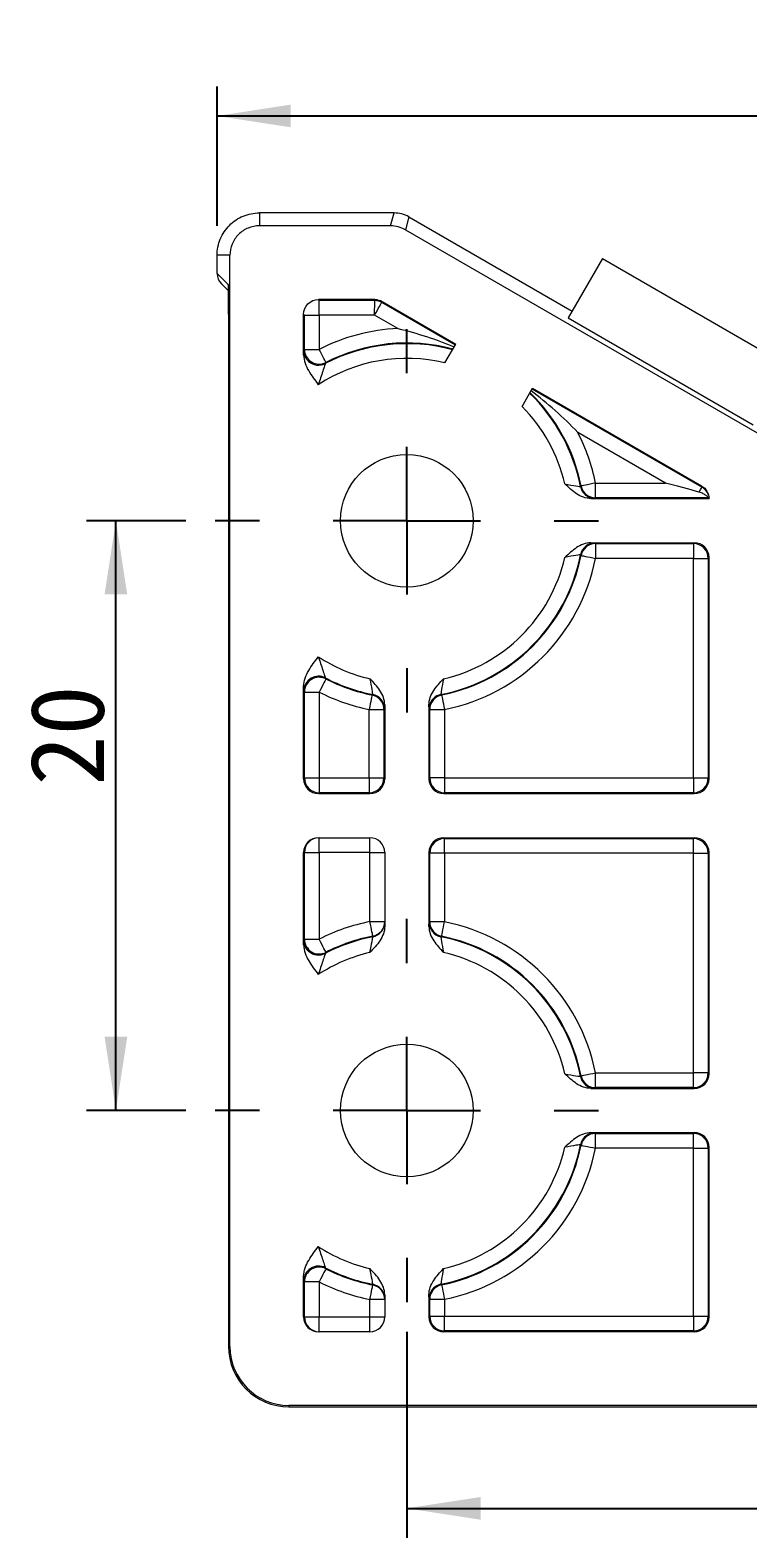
# Model space of a CAD drawing. Header units: millimetres. Extents: x 2 to 295, y 1 to 209.
# Drawn here: x 108.8 to 133.2, y 120.6 to 171.7 of the extents above; entities that cross this region are included whole.
import ezdxf

# ---------------------------------------------------------------- set-up
doc = ezdxf.new("R2010")
doc.units = ezdxf.units.MM
doc.layers.add('SLD-0', color=179, linetype='Continuous')
doc.styles.add('SLDTEXTSTYLE0', font='SIMSUN.TTC', dxfattribs={"width": 0.67})
doc.styles.add('SLDTEXTSTYLE15', font='SIMSUN.TTC')
doc.dimstyles.new('SLDDIMSTYLE0', dxfattribs={"dimtxt": 2.5, "dimasz": 3.5, "dimexe": 0, "dimexo": 0.0625, "dimtad": 2, "dimrnd": 1e-09, "dimzin": 12, "dimdsep": 46, "dimtxsty": 'SLDTEXTSTYLE0', "dimsah": 1, "dimcen": 0.09, "dimadec": 0, "dimazin": 3, "dimtfac": 1, "dimtofl": 0, "dimtmove": 0, "dimatfit": 3, "dimfxl": 0, "dimfrac": 2, "dimtolj": 1, "dimtzin": 12, "dimarcsym": 0})

# ---------------------------------------------------------------- blocks, each defined once
blk = doc.blocks.new('_D_2')
at = {"layer": 'SLD-0', "color": 5}
for p, q in [((115.176, 165.107), (115.176, 169.832)), ((180.612, 131.807), (180.612, 169.832)), ((115.176, 168.832), (180.612, 168.832))]:
    blk.add_line(p, q, dxfattribs=at)
for points in [[(115.176, 168.832), (117.676, 168.447), (117.676, 169.217)], [(180.612, 168.832), (178.112, 169.217), (178.112, 168.447)]]:
    blk.add_solid(points, dxfattribs=at)
at = {"layer": 'SLD-0', "color": 5, "insert": (139.125, 171.741), "char_height": 2.5, "attachment_point": 1, "style": 'SLDTEXTSTYLE15'}
blk.add_mtext('65.44', dxfattribs=at)
blk = doc.blocks.new('_D_3')
at = {"layer": 'SLD-0', "color": 5}
for p, q in [((121.612, 127.607), (121.612, 120.618)), ((154.612, 127.607), (154.612, 120.618)), ((121.612, 121.618), (154.612, 121.618))]:
    blk.add_line(p, q, dxfattribs=at)
for points in [[(121.612, 121.618), (124.112, 121.233), (124.112, 122.002)], [(154.612, 121.618), (152.112, 122.002), (152.112, 121.233)]]:
    blk.add_solid(points, dxfattribs=at)
at = {"layer": 'SLD-0', "color": 5, "insert": (136.151, 124.527), "char_height": 2.5, "attachment_point": 1, "style": 'SLDTEXTSTYLE15'}
blk.add_mtext('33', dxfattribs=at)
blk = doc.blocks.new('_D_4')
at = {"layer": 'SLD-0', "color": 5}
for p, q in [((114.112, 155.107), (110.745, 155.107)), ((111.745, 135.107), (111.745, 155.107)), ((114.112, 135.107), (110.745, 135.107))]:
    blk.add_line(p, q, dxfattribs=at)
for points in [[(111.745, 155.107), (111.36, 152.607), (112.129, 152.607)], [(111.745, 135.107), (112.129, 137.607), (111.36, 137.607)]]:
    blk.add_solid(points, dxfattribs=at)
at = {"layer": 'SLD-0', "color": 5, "insert": (108.835, 146.123), "char_height": 2.5, "attachment_point": 1, "rotation": 90, "style": 'SLDTEXTSTYLE15'}
blk.add_mtext('20', dxfattribs=at)
blk = doc.blocks.new('SW_CENTERMARKSYMBOL_0')
at = {"layer": 'SLD-0', "color": 0}
for p, q in [((0, 5), (0, 6.5)), ((0, 0), (0, 2.5)), ((-5, 0), (-6.5, 0)), ((0, 0), (-2.5, 0)), ((0, 0), (0, -2.5)), ((0, 0), (2.5, 0)), ((5, 0), (6.5, 0)), ((0, -5), (0, -6.5))]:
    blk.add_line(p, q, dxfattribs=at)
blk = doc.blocks.new('SW_CENTERMARKSYMBOL_2')
at = {"layer": 'SLD-0', "color": 0}
for p, q in [((0, 5), (0, 6.5)), ((0, 0), (0, 2.5)), ((-5, 0), (-6.5, 0)), ((0, 0), (-2.5, 0)), ((0, 0), (0, -2.5)), ((0, 0), (2.5, 0)), ((5, 0), (6.5, 0)), ((0, -5), (0, -6.5))]:
    blk.add_line(p, q, dxfattribs=at)

msp = doc.modelspace()

# ---------------------------------------------------------------- linework, layer by layer
at = {"color": 7, "linetype": 'Continuous', "lineweight": 15}
for p, q in [((116.612, 165.543), (116.612, 165.107)), ((121.179, 165.543), (116.612, 165.543)), ((121.062, 165.107), (121.179, 165.543)), ((121.679, 165.409), (121.562, 164.973)), ((121.679, 165.409), (127.216, 162.212)), ((121.062, 165.107), (116.612, 165.107)), ((121.562, 164.973), (180.112, 131.169)), ((115.612, 164.107), (115.176, 164.107)), ((115.176, 163.491), (115.176, 164.107)), ((115.612, 127.107), (115.612, 164.107)), ((128.248, 163.999), (127.085, 161.986)), ((128.248, 163.999), (134.527, 160.374)), ((115.176, 163.491), (115.556, 163.111)), ((115.323, 163.137), (115.561, 162.899)), ((120.527, 162.607), (118.612, 162.607)), ((118.612, 162.607), (118.639, 162.581)), ((118.639, 162.581), (120.524, 162.581)), ((118.639, 162.104), (118.639, 162.581)), ((120.527, 162.581), (120.527, 162.607)), ((115.564, 162.111), (115.564, 127.107)), ((118.112, 160.724), (118.112, 162.107)), ((118.139, 162.081), (118.112, 162.107)), ((118.139, 160.916), (118.139, 162.081)), ((118.139, 162.081), (118.639, 162.081)), ((118.639, 162.081), (118.639, 160.916)), ((120.52, 162.081), (118.639, 162.081)), ((121.307, 161.626), (120.52, 162.081)), ((120.777, 162.54), (120.763, 162.517)), ((120.766, 162.516), (123.262, 161.074)), ((120.777, 162.54), (123.275, 161.097)), ((127.085, 161.986), (133.364, 158.361)), ((122.906, 160.457), (123.275, 161.097)), ((118.117, 160.88), (118.139, 160.916)), ((118.139, 160.916), (118.639, 160.916)), ((125.519, 158.984), (125.873, 159.597)), ((125.86, 159.574), (131.617, 156.251)), ((125.873, 159.597), (131.612, 156.284)), ((130.388, 156.383), (127.411, 158.102)), ((128.013, 155.883), (128.013, 156.383)), ((128.013, 156.383), (130.388, 156.383)), ((127.856, 155.857), (131.862, 155.857)), ((128.013, 155.883), (127.995, 155.861)), ((131.862, 155.883), (128.013, 155.883)), ((127.856, 154.357), (131.362, 154.357)), ((127.995, 154.352), (128.013, 154.331)), ((128.013, 154.331), (131.336, 154.331)), ((128.013, 154.331), (128.013, 153.831)), ((131.336, 154.331), (131.362, 154.357)), ((131.336, 154.331), (131.336, 153.831)), ((131.336, 153.831), (128.013, 153.831)), ((131.336, 153.831), (131.836, 153.831)), ((131.336, 146.383), (131.336, 153.831)), ((131.862, 153.857), (131.836, 153.831)), ((131.836, 153.831), (131.836, 146.383)), ((131.862, 146.357), (131.862, 153.857)), ((118.112, 146.357), (118.112, 149.49)), ((118.139, 149.297), (118.117, 149.333)), ((118.139, 146.383), (118.139, 149.297)), ((118.139, 149.297), (118.639, 149.297)), ((118.639, 149.297), (118.639, 146.383)), ((120.862, 148.863), (120.862, 146.357)), ((122.362, 148.863), (122.362, 146.357)), ((120.336, 148.707), (120.836, 148.707)), ((120.336, 146.383), (120.336, 148.707)), ((120.858, 148.724), (120.836, 148.707)), ((120.836, 148.707), (120.836, 146.383)), ((122.389, 148.707), (122.367, 148.724)), ((122.389, 146.383), (122.389, 148.707)), ((122.389, 148.707), (122.889, 148.707)), ((122.889, 148.707), (122.889, 146.383)), ((118.112, 146.357), (118.139, 146.383)), ((118.139, 146.383), (118.639, 146.383)), ((118.639, 146.383), (118.639, 145.883)), ((118.639, 146.383), (120.336, 146.383)), ((120.336, 146.383), (120.836, 146.383)), ((120.336, 146.383), (120.336, 145.883)), ((120.836, 146.383), (120.862, 146.357)), ((122.362, 146.357), (122.389, 146.383)), ((122.889, 146.383), (122.389, 146.383)), ((122.889, 146.383), (122.889, 145.883)), ((122.889, 146.383), (131.336, 146.383)), ((131.336, 146.383), (131.336, 145.883)), ((131.336, 146.383), (131.836, 146.383)), ((131.836, 146.383), (131.862, 146.357)), ((118.639, 145.883), (118.612, 145.857)), ((118.612, 145.857), (120.362, 145.857)), ((120.336, 145.883), (118.639, 145.883)), ((120.362, 145.857), (120.336, 145.883)), ((122.889, 145.883), (122.862, 145.857)), ((122.862, 145.857), (131.362, 145.857)), ((131.336, 145.883), (122.889, 145.883)), ((131.362, 145.857), (131.336, 145.883)), ((118.612, 144.357), (120.362, 144.357)), ((118.639, 143.857), (118.639, 144.357)), ((120.362, 143.857), (120.362, 144.357)), ((122.862, 144.357), (131.362, 144.357)), ((122.862, 144.357), (122.889, 144.331)), ((122.889, 144.331), (131.336, 144.331)), ((122.889, 143.831), (122.889, 144.331)), ((131.336, 144.331), (131.362, 144.357)), ((131.336, 143.831), (131.336, 144.331)), ((118.112, 140.724), (118.112, 143.857)), ((118.139, 143.857), (118.112, 143.857)), ((118.139, 140.916), (118.139, 143.857)), ((118.139, 143.857), (118.639, 143.857)), ((120.362, 143.857), (118.639, 143.857)), ((118.639, 143.857), (118.639, 140.916)), ((120.362, 141.512), (120.362, 143.857)), ((120.362, 143.857), (120.862, 143.857)), ((120.862, 143.857), (120.862, 141.353)), ((122.362, 143.857), (122.362, 141.351)), ((122.389, 143.831), (122.362, 143.857)), ((122.389, 141.507), (122.389, 143.831)), ((122.889, 143.831), (122.389, 143.831)), ((122.889, 143.831), (122.889, 141.507)), ((131.336, 143.831), (122.889, 143.831)), ((131.336, 136.383), (131.336, 143.831)), ((131.336, 143.831), (131.836, 143.831)), ((131.862, 143.857), (131.836, 143.831)), ((131.836, 143.831), (131.836, 136.383)), ((131.862, 136.357), (131.862, 143.857)), ((120.362, 141.512), (120.862, 141.512)), ((122.367, 141.489), (122.389, 141.507)), ((122.889, 141.507), (122.389, 141.507)), ((118.117, 140.88), (118.139, 140.916)), ((118.139, 140.916), (118.639, 140.916)), ((128.013, 135.883), (128.013, 136.383)), ((128.013, 136.383), (131.336, 136.383)), ((131.336, 135.883), (131.336, 136.383)), ((131.836, 136.383), (131.336, 136.383)), ((131.836, 136.383), (131.862, 136.357)), ((127.856, 135.857), (131.362, 135.857)), ((128.013, 135.883), (127.995, 135.861)), ((131.336, 135.883), (128.013, 135.883)), ((131.362, 135.857), (131.336, 135.883)), ((127.856, 134.357), (131.362, 134.357)), ((127.995, 134.352), (128.013, 134.331)), ((128.013, 134.331), (131.336, 134.331)), ((128.013, 133.831), (128.013, 134.331)), ((131.336, 134.331), (131.362, 134.357)), ((131.336, 133.831), (131.336, 134.331)), ((131.336, 133.831), (128.013, 133.831)), ((131.336, 128.133), (131.336, 133.831)), ((131.336, 133.831), (131.836, 133.831)), ((131.862, 133.857), (131.836, 133.831)), ((131.836, 133.831), (131.836, 128.133)), ((131.862, 128.107), (131.862, 133.857)), ((118.112, 128.107), (118.112, 129.49)), ((118.139, 129.297), (118.117, 129.333)), ((118.139, 128.107), (118.139, 129.297)), ((118.639, 129.297), (118.139, 129.297)), ((118.639, 129.297), (118.639, 128.107)), ((120.862, 128.86), (120.862, 128.107)), ((122.362, 128.863), (122.362, 128.107)), ((120.862, 128.701), (120.362, 128.701)), ((120.362, 128.107), (120.362, 128.701)), ((122.389, 128.707), (122.367, 128.724)), ((122.389, 128.133), (122.389, 128.707)), ((122.389, 128.707), (122.889, 128.707)), ((122.889, 128.707), (122.889, 128.133)), ((118.112, 128.107), (118.139, 128.107)), ((118.139, 128.107), (118.639, 128.107)), ((118.639, 127.607), (118.639, 128.107)), ((118.639, 128.107), (120.362, 128.107)), ((120.362, 127.607), (120.362, 128.107)), ((120.362, 128.107), (120.862, 128.107)), ((122.362, 128.107), (122.389, 128.133)), ((122.389, 128.133), (122.889, 128.133)), ((122.889, 127.633), (122.889, 128.133)), ((122.889, 128.133), (131.336, 128.133)), ((131.336, 128.133), (131.336, 127.633)), ((131.336, 128.133), (131.836, 128.133)), ((131.836, 128.133), (131.862, 128.107)), ((120.362, 127.607), (118.612, 127.607)), ((122.889, 127.633), (122.862, 127.607)), ((131.362, 127.607), (122.862, 127.607)), ((131.336, 127.633), (122.889, 127.633)), ((131.362, 127.607), (131.336, 127.633)), ((115.564, 127.107), (115.612, 127.107)), ((179.612, 125.107), (117.612, 125.107)), ((117.612, 125.107), (117.612, 125.059)), ((117.612, 125.059), (177.612, 125.059))]:
    msp.add_line(p, q, dxfattribs=at)
at = {"color": 8, "linetype": 'Continuous', "lineweight": 15}
for p, q in [((115.556, 163.111), (115.557, 163.07)), ((118.639, 162.081), (118.639, 162.104))]:
    msp.add_line(p, q, dxfattribs=at)
at = {"color": 7, "linetype": 'Continuous', "lineweight": 15, "flags": 128}
for points in [[(120.52, 162.081), (120.52, 162.178), (120.521, 162.271), (120.522, 162.357), (120.522, 162.433), (120.523, 162.495), (120.523, 162.541), (120.523, 162.57), (120.524, 162.581)], [(120.52, 162.081), (120.567, 162.165), (120.613, 162.246), (120.656, 162.321), (120.693, 162.387), (120.724, 162.441), (120.747, 162.481), (120.761, 162.507), (120.766, 162.516)], [(118.866, 160.471), (118.862, 160.48), (118.849, 160.506), (118.827, 160.547), (118.799, 160.603), (118.765, 160.67), (118.725, 160.747), (118.683, 160.83), (118.639, 160.916)], [(118.866, 160.471), (118.863, 160.464), (118.847, 160.436)], [(127.504, 156.265), (127.511, 156.273), (127.522, 156.285)], [(128.013, 156.383), (127.917, 156.364), (127.826, 156.346), (127.742, 156.329), (127.667, 156.314), (127.606, 156.302), (127.561, 156.293), (127.532, 156.287), (127.522, 156.285)], [(131.518, 156.08), (131.172, 156.173), (130.789, 156.275), (130.388, 156.383)], [(131.617, 156.251), (131.615, 156.248), (131.61, 156.239), (131.601, 156.225), (131.59, 156.205), (131.576, 156.18), (131.559, 156.151), (131.54, 156.118), (131.518, 156.08)], [(127.522, 153.928), (127.519, 153.932), (127.504, 153.949)], [(127.522, 153.928), (127.532, 153.926), (127.561, 153.921), (127.606, 153.912), (127.667, 153.899), (127.742, 153.885), (127.826, 153.868), (127.917, 153.849), (128.013, 153.831)], [(118.866, 149.742), (118.862, 149.733), (118.849, 149.708), (118.827, 149.666), (118.799, 149.611), (118.765, 149.543), (118.725, 149.467), (118.683, 149.384), (118.639, 149.297)], [(118.847, 149.777), (118.855, 149.763), (118.866, 149.742)], [(120.434, 149.197), (120.432, 149.187), (120.426, 149.158), (120.417, 149.113), (120.405, 149.052), (120.39, 148.978), (120.373, 148.893), (120.355, 148.802), (120.336, 148.707)], [(120.434, 149.197), (120.438, 149.201), (120.455, 149.215)], [(122.77, 149.215), (122.778, 149.208), (122.791, 149.197)], [(122.791, 149.197), (122.793, 149.187), (122.799, 149.158), (122.808, 149.113), (122.82, 149.052), (122.835, 148.978), (122.851, 148.893), (122.87, 148.802), (122.889, 148.707)], [(120.458, 141.021), (120.456, 141.032), (120.451, 141.06), (120.442, 141.106), (120.43, 141.167), (120.415, 141.241), (120.399, 141.325), (120.381, 141.417), (120.362, 141.512)], [(122.791, 141.017), (122.793, 141.027), (122.799, 141.055), (122.808, 141.101), (122.82, 141.162), (122.835, 141.236), (122.851, 141.32), (122.87, 141.412), (122.889, 141.507)], [(118.866, 140.471), (118.862, 140.48), (118.849, 140.506), (118.827, 140.547), (118.799, 140.603), (118.765, 140.67), (118.725, 140.747), (118.683, 140.83), (118.639, 140.916)], [(120.459, 140.999), (120.458, 141.008), (120.458, 141.021)], [(122.791, 141.017), (122.787, 141.013), (122.77, 140.998)], [(118.866, 140.471), (118.863, 140.464), (118.847, 140.436)], [(127.504, 136.265), (127.511, 136.273), (127.522, 136.285)], [(127.522, 136.285), (127.532, 136.287), (127.561, 136.293), (127.606, 136.302), (127.667, 136.314), (127.742, 136.329), (127.826, 136.346), (127.917, 136.364), (128.013, 136.383)], [(127.522, 133.928), (127.519, 133.932), (127.504, 133.949)], [(127.522, 133.928), (127.532, 133.926), (127.561, 133.921), (127.606, 133.912), (127.667, 133.899), (127.742, 133.885), (127.826, 133.868), (127.917, 133.849), (128.013, 133.831)], [(118.866, 129.742), (118.862, 129.733), (118.849, 129.708), (118.827, 129.666), (118.799, 129.611), (118.765, 129.543), (118.725, 129.467), (118.683, 129.384), (118.639, 129.297)], [(118.847, 129.777), (118.855, 129.763), (118.866, 129.742)], [(120.362, 128.701), (120.381, 128.797), (120.399, 128.888), (120.415, 128.973), (120.43, 129.047), (120.442, 129.108), (120.451, 129.153), (120.456, 129.182), (120.458, 129.192)], [(120.458, 129.192), (120.458, 129.201), (120.459, 129.214)], [(122.77, 129.215), (122.778, 129.208), (122.791, 129.197)], [(122.791, 129.197), (122.793, 129.187), (122.799, 129.158), (122.808, 129.113), (122.82, 129.052), (122.835, 128.978), (122.851, 128.893), (122.87, 128.802), (122.889, 128.707)]]:
    msp.add_lwpolyline(points, dxfattribs=at)
at = {"color": 7, "linetype": 'Continuous', "lineweight": 15}
for centre in [(121.612, 155.107), (121.612, 135.107)]:
    msp.add_circle(centre, 2.25, dxfattribs=at)
for centre, radius, start, end in [((121.612, 155.107), 6.526, 92.681, 117.1081), ((121.612, 155.107), 6.004, 75.0111, 117.4239), ((121.612, 155.107), 6.026, 74.9553, 117.1081), ((118.639, 160.916), 0.5, 180.0093, 297.0985), ((121.612, 155.107), 5.504, 76.4114, 123.0803), ((118.617, 160.88), 0.5, 227.6111, 297.4149), ((121.612, 155.107), 6.004, 11.1187, 46.0761), ((121.612, 155.107), 6.026, 11.2769, 46.1277), ((121.612, 155.107), 5.504, 13.0796, 44.7821), ((121.612, 155.107), 6.526, 11.2769, 27.319), ((127.995, 156.361), 0.5, 191.1215, 224.1136), ((128.013, 156.383), 0.5, 191.2798, 269.9966), ((121.612, 155.107), 6.004, 281.1187, 348.8813), ((121.612, 155.107), 6.026, 281.2769, 348.7231), ((127.995, 153.852), 0.5, 126.7731, 168.8759), ((128.013, 153.83), 0.5, 90.0038, 168.7198), ((131.336, 153.83), 0.5, 0.005, 89.9952), ((121.612, 155.107), 5.504, 283.0796, 346.9204), ((121.612, 155.107), 6.526, 281.2769, 348.7231), ((121.612, 155.107), 5.504, 236.9197, 256.9204), ((118.639, 149.297), 0.5, 62.9018, 179.9904), ((118.617, 149.333), 0.5, 62.585, 120.2208), ((121.612, 155.107), 6.526, 242.8919, 258.7231), ((121.612, 155.107), 6.004, 242.5761, 258.8813), ((121.612, 155.107), 6.026, 242.8919, 258.7231), ((120.336, 148.706), 0.5, 0.0035, 78.7189), ((120.358, 148.724), 0.5, 36.7726, 78.8758), ((122.889, 148.706), 0.5, 101.281, 179.9955), ((122.867, 148.724), 0.5, 101.1237, 134.1104), ((118.639, 146.383), 0.5, 180.0048, 269.9948), ((120.336, 146.383), 0.5, 270.0047, 359.9957), ((122.889, 146.383), 0.5, 180.0056, 269.9939), ((131.336, 146.383), 0.5, 270.0052, 359.9948), ((118.639, 143.857), 0.5, 90.0012, 180.0011), ((120.362, 143.857), 0.5, 0, 90), ((122.889, 143.83), 0.5, 90.0059, 179.9943), ((131.336, 143.83), 0.5, 0.0052, 89.995), ((121.612, 135.107), 6.526, 101.0424, 117.1081), ((120.362, 141.512), 0.5, 281.0402, 0.0003), ((120.362, 141.49), 0.5, 281.0772, 0.0004), ((122.889, 141.507), 0.5, 180.0043, 258.7192), ((122.867, 141.489), 0.5, 216.7729, 258.8767), ((121.612, 135.107), 6.526, 11.2769, 78.7231), ((118.639, 140.916), 0.5, 180.0098, 297.098), ((121.612, 135.107), 6.004, 101.0801, 117.4239), ((121.612, 135.107), 6.026, 101.0424, 117.1081), ((121.612, 135.107), 6.004, 11.1187, 78.8813), ((121.612, 135.107), 6.026, 11.2769, 78.7231), ((118.617, 140.88), 0.5, 227.6116, 297.4144), ((121.612, 135.107), 5.504, 103.126, 123.0803), ((121.612, 135.107), 5.504, 13.0796, 76.9204), ((127.995, 136.361), 0.5, 191.1215, 224.1134), ((128.013, 136.383), 0.5, 191.2799, 269.9964), ((131.336, 136.383), 0.5, 270.0049, 359.9949), ((121.612, 135.107), 6.004, 281.1187, 348.8813), ((127.995, 133.852), 0.5, 126.773, 168.876), ((128.013, 133.83), 0.5, 90.0038, 168.7199), ((131.336, 133.83), 0.5, 0.0051, 89.995), ((121.612, 135.107), 6.026, 281.2769, 348.7231), ((121.612, 135.107), 5.504, 283.0796, 346.9204), ((121.612, 135.107), 6.526, 281.2769, 348.7231), ((121.612, 135.107), 5.504, 236.9197, 256.874), ((118.639, 129.297), 0.5, 62.902, 179.9903), ((118.617, 129.333), 0.5, 62.5884, 122.2175), ((121.612, 135.107), 6.004, 242.5761, 258.9199), ((121.612, 135.107), 6.026, 242.8919, 258.9576), ((121.612, 135.107), 6.526, 242.8919, 258.9576), ((120.362, 128.701), 0.5, 359.9998, 78.9599), ((120.362, 128.724), 0.5, 359.9997, 78.9225), ((122.889, 128.706), 0.5, 101.2807, 179.9958), ((122.867, 128.724), 0.5, 101.1234, 134.1101), ((118.639, 128.107), 0.5, 179.9988, 269.9987), ((120.362, 128.107), 0.5, 270, 0), ((122.889, 128.133), 0.5, 180.0055, 269.9942), ((131.336, 128.133), 0.5, 270.0049, 359.9949), ((117.612, 127.107), 2.048, 180, 270), ((117.612, 127.107), 2, 180, 270)]:
    msp.add_arc(centre, radius, start, end, dxfattribs=at)
at = {"color": 8, "linetype": 'Continuous', "lineweight": 15}
for centre, start, end in [((118.617, 160.88), 180.0102, 227.6137), ((127.995, 156.361), 224.1103, 269.9968), ((131.367, 155.818), 18.4971, 60.0023), ((127.995, 153.852), 90.0039, 126.7721), ((118.617, 149.333), 120.2153, 179.993), ((120.358, 148.724), 0.0049, 36.7719), ((122.867, 148.724), 134.1092, 179.9989), ((122.867, 141.489), 180.0004, 216.7739), ((118.617, 140.88), 180.0096, 227.6143), ((127.995, 136.361), 224.1109, 269.9962), ((127.995, 133.852), 90.0035, 126.7727), ((118.617, 129.333), 122.2191, 179.9902), ((122.867, 128.724), 134.1093, 179.9989)]:
    msp.add_arc(centre, 0.5, start, end, dxfattribs=at)
at = {"color": 7, "linetype": 'Continuous', "lineweight": 15}
for centre, major_axis, ratio, start_param, end_param in [((121.179, 164.543), (0.259, 0.966), 0.999959, 6.021396, 6.544974), ((121.062, 164.107), (0.259, 0.966), 0.999959, 6.021396, 6.544974), ((115.676, 163.491), (-0.354, 0.354), 0.999924, 0.78536, 1.570796), ((115.556, 162.111), (0, 1), 0.008727, 4.712389, 5.832977), ((131.362, 153.857), (-0.354, -0.354), 0.999924, 2.356233, 3.926953), ((118.612, 146.357), (0.354, 0.354), 0.999924, 2.356233, 3.926953), ((120.362, 146.357), (0.354, -0.354), 0.999924, 5.497825, 7.068545), ((122.862, 146.357), (-0.354, -0.354), 0.999924, 5.497825, 7.068545), ((131.362, 146.357), (-0.354, 0.354), 0.999924, 2.356233, 3.926953), ((118.612, 143.857), (0.5, 0), 0.999962, 1.570796, 3.141593), ((122.862, 143.857), (-0.354, 0.354), 0.999924, 5.497825, 7.068545), ((131.362, 143.857), (-0.354, -0.354), 0.999924, 2.356233, 3.926953), ((131.362, 136.357), (-0.354, 0.354), 0.999924, 2.356233, 3.926953), ((131.362, 133.857), (-0.354, -0.354), 0.999924, 2.356233, 3.926953), ((118.612, 128.107), (0.5, 0), 0.999962, 3.141593, 4.712389), ((122.862, 128.107), (0.354, 0.354), 0.999924, 2.356233, 3.926953), ((131.362, 128.107), (-0.354, 0.354), 0.999924, 2.356233, 3.926953)]:
    msp.add_ellipse(centre, major_axis=major_axis, ratio=ratio, start_param=start_param, end_param=end_param, dxfattribs=at)
at = {"color": 8, "linetype": 'Continuous', "lineweight": 15}
msp.add_ellipse((115.556, 162.111), major_axis=(0, 1), ratio=0.008727, start_param=5.832977, end_param=6.274459, dxfattribs=at)
at = {"color": 7, "linetype": 'Continuous', "lineweight": 15}
for points, knots in [([(115.176, 164.107), (115.176, 164.295), (115.213, 164.483), (115.357, 164.83), (115.464, 164.989), (115.73, 165.255), (115.889, 165.362), (116.236, 165.506), (116.424, 165.543), (116.612, 165.543)], [3.141593, 3.141593, 3.141593, 3.141593, 3.534292, 3.534292, 3.926991, 3.926991, 4.31969, 4.31969, 4.712389, 4.712389, 4.712389, 4.712389]), ([(116.612, 165.107), (116.482, 165.107), (116.351, 165.081), (116.109, 164.981), (115.998, 164.906), (115.813, 164.721), (115.739, 164.61), (115.638, 164.368), (115.612, 164.238), (115.612, 164.107)], [3.141593, 3.141593, 3.141593, 3.141593, 3.534292, 3.534292, 3.926991, 3.926991, 4.31969, 4.31969, 4.712389, 4.712389, 4.712389, 4.712389]), ([(115.558, 163.07), (115.558, 163.07), (115.558, 163.071), (115.559, 163.052), (115.559, 163.016), (115.56, 162.996)], [0, 0, 0, 0, 0.096762, 0.503015, 1, 1, 1, 1]), ([(118.112, 162.107), (118.112, 162.238), (118.166, 162.368), (118.351, 162.553), (118.481, 162.607), (118.612, 162.607)], [5.497825, 5.497825, 5.497825, 5.497825, 6.283185, 6.283185, 7.068545, 7.068545, 7.068545, 7.068545]), ([(121.307, 161.626), (121.635, 161.546), (121.961, 161.454), (122.6, 161.246), (122.914, 161.129), (123.22, 161.002)], [0, 0, 0, 0, 0.5, 0.5, 1, 1, 1, 1]), ([(118.112, 160.724), (118.112, 160.628), (118.131, 160.534), (118.193, 160.353), (118.235, 160.269), (118.379, 160.024), (118.496, 159.872), (118.608, 159.719)], [0, 0, 0, 0, 0.25, 0.25, 0.5, 0.5, 1, 1, 1, 1]), ([(118.283, 160.513), (118.265, 160.529), (118.22, 160.568), (118.173, 160.644), (118.141, 160.722), (118.127, 160.779), (118.123, 160.801), (118.123, 160.806)], [0, 0, 0, 0, 0.206215, 0.509338, 0.757869, 0.942693, 1, 1, 1, 1]), ([(118.847, 160.436), (118.845, 160.435), (118.835, 160.404), (118.805, 160.309), (118.785, 160.245), (118.717, 160.035), (118.663, 159.876), (118.608, 159.719)], [0, 0, 0, 0, 0.25, 0.25, 0.5, 0.5, 1, 1, 1, 1]), ([(127.411, 158.102), (127.164, 158.36), (126.908, 158.608), (126.378, 159.08), (126.105, 159.304), (125.825, 159.514)], [0, 0, 0, 0, 0.5, 0.5, 1, 1, 1, 1]), ([(126.974, 156.352), (127.108, 156.324), (127.242, 156.301), (127.441, 156.27), (127.503, 156.263), (127.504, 156.265)], [0, 0, 0, 0, 0.5, 0.5, 1, 1, 1, 1]), ([(127.856, 155.857), (127.681, 155.857), (127.516, 155.924), (127.226, 156.112), (127.099, 156.234), (126.974, 156.352)], [0, 0, 0, 0, 0.5, 0.5, 1, 1, 1, 1]), ([(131.823, 155.916), (131.815, 155.922), (131.791, 155.942), (131.718, 155.993), (131.622, 156.047), (131.548, 156.071), (131.518, 156.08)], [0, 0, 0, 0, 0.151694, 0.441381, 0.77821, 1, 1, 1, 1]), ([(131.617, 156.251), (131.616, 156.253), (131.616, 156.255), (131.615, 156.257), (131.614, 156.266), (131.613, 156.275), (131.612, 156.284)], [0.000495673, 0.000495673, 0.000495673, 0.000495673, 0.001, 0.001, 0.001, 0.003500219, 0.003500219, 0.003500219, 0.003500219]), ([(127.856, 154.357), (127.681, 154.357), (127.516, 154.289), (127.226, 154.101), (127.099, 153.98), (126.974, 153.861)], [0, 0, 0, 0, 0.5, 0.5, 1, 1, 1, 1]), ([(127.504, 153.949), (127.503, 153.951), (127.441, 153.943), (127.242, 153.913), (127.108, 153.889), (126.974, 153.861)], [0, 0, 0, 0, 0.5, 0.5, 1, 1, 1, 1]), ([(118.112, 149.49), (118.112, 149.586), (118.131, 149.68), (118.193, 149.86), (118.235, 149.945), (118.379, 150.19), (118.496, 150.342), (118.608, 150.495)], [0, 0, 0, 0, 0.25, 0.25, 0.5, 0.5, 1, 1, 1, 1]), ([(118.608, 150.495), (118.663, 150.338), (118.717, 150.179), (118.785, 149.969), (118.805, 149.905), (118.835, 149.81), (118.845, 149.779), (118.847, 149.777)], [0, 0, 0, 0, 0.5, 0.5, 0.75, 0.75, 1, 1, 1, 1]), ([(120.455, 149.215), (120.457, 149.216), (120.449, 149.279), (120.418, 149.478), (120.395, 149.612), (120.367, 149.745)], [0, 0, 0, 0, 0.5, 0.5, 1, 1, 1, 1]), ([(120.862, 148.863), (120.862, 149.038), (120.795, 149.204), (120.607, 149.493), (120.486, 149.62), (120.367, 149.745)], [0, 0, 0, 0, 0.5, 0.5, 1, 1, 1, 1]), ([(122.362, 148.863), (122.362, 149.038), (122.43, 149.204), (122.618, 149.493), (122.739, 149.62), (122.858, 149.745)], [0, 0, 0, 0, 0.5, 0.5, 1, 1, 1, 1]), ([(122.858, 149.745), (122.83, 149.612), (122.807, 149.478), (122.776, 149.279), (122.768, 149.216), (122.77, 149.215)], [0, 0, 0, 0, 0.5, 0.5, 1, 1, 1, 1]), ([(120.862, 141.353), (120.862, 141.177), (120.794, 141.011), (120.604, 140.721), (120.482, 140.593), (120.362, 140.467)], [0, 0, 0, 0, 0.5, 0.5, 1, 1, 1, 1]), ([(122.362, 141.351), (122.362, 141.176), (122.43, 141.01), (122.618, 140.721), (122.739, 140.593), (122.858, 140.468)], [0, 0, 0, 0, 0.5, 0.5, 1, 1, 1, 1]), ([(118.112, 140.724), (118.112, 140.628), (118.131, 140.534), (118.193, 140.353), (118.235, 140.269), (118.379, 140.024), (118.496, 139.872), (118.608, 139.719)], [0, 0, 0, 0, 0.25, 0.25, 0.5, 0.5, 1, 1, 1, 1]), ([(118.283, 140.513), (118.265, 140.529), (118.22, 140.568), (118.173, 140.644), (118.141, 140.722), (118.127, 140.779), (118.123, 140.801), (118.123, 140.806)], [0, 0, 0, 0, 0.206215, 0.509332, 0.757867, 0.942689, 1, 1, 1, 1]), ([(120.362, 140.467), (120.391, 140.601), (120.415, 140.735), (120.449, 140.935), (120.458, 140.998), (120.459, 140.999)], [0, 0, 0, 0, 0.5, 0.5, 1, 1, 1, 1]), ([(122.77, 140.998), (122.768, 140.998), (122.776, 140.935), (122.807, 140.736), (122.83, 140.602), (122.858, 140.468)], [0, 0, 0, 0, 0.5, 0.5, 1, 1, 1, 1]), ([(118.847, 140.436), (118.845, 140.435), (118.835, 140.404), (118.805, 140.309), (118.785, 140.245), (118.717, 140.035), (118.663, 139.876), (118.608, 139.719)], [0, 0, 0, 0, 0.25, 0.25, 0.5, 0.5, 1, 1, 1, 1]), ([(126.974, 136.352), (127.108, 136.324), (127.242, 136.301), (127.441, 136.27), (127.503, 136.263), (127.504, 136.265)], [0, 0, 0, 0, 0.5, 0.5, 1, 1, 1, 1]), ([(127.856, 135.857), (127.681, 135.857), (127.516, 135.924), (127.226, 136.112), (127.099, 136.234), (126.974, 136.352)], [0, 0, 0, 0, 0.5, 0.5, 1, 1, 1, 1]), ([(127.856, 134.357), (127.681, 134.357), (127.516, 134.289), (127.226, 134.101), (127.099, 133.98), (126.974, 133.861)], [0, 0, 0, 0, 0.5, 0.5, 1, 1, 1, 1]), ([(127.504, 133.949), (127.503, 133.951), (127.441, 133.943), (127.242, 133.913), (127.108, 133.889), (126.974, 133.861)], [0, 0, 0, 0, 0.5, 0.5, 1, 1, 1, 1]), ([(118.112, 129.49), (118.112, 129.586), (118.131, 129.68), (118.193, 129.86), (118.235, 129.945), (118.379, 130.19), (118.496, 130.342), (118.608, 130.495)], [0, 0, 0, 0, 0.25, 0.25, 0.5, 0.5, 1, 1, 1, 1]), ([(118.608, 130.495), (118.663, 130.338), (118.717, 130.179), (118.785, 129.969), (118.805, 129.905), (118.835, 129.81), (118.845, 129.779), (118.847, 129.777)], [0, 0, 0, 0, 0.5, 0.5, 0.75, 0.75, 1, 1, 1, 1]), ([(120.459, 129.214), (120.458, 129.216), (120.449, 129.279), (120.415, 129.478), (120.391, 129.612), (120.362, 129.746)], [0, 0, 0, 0, 0.5, 0.5, 1, 1, 1, 1]), ([(120.862, 128.86), (120.862, 129.036), (120.794, 129.203), (120.604, 129.493), (120.482, 129.621), (120.362, 129.746)], [0, 0, 0, 0, 0.5, 0.5, 1, 1, 1, 1]), ([(122.362, 128.863), (122.362, 129.038), (122.43, 129.204), (122.618, 129.493), (122.739, 129.62), (122.858, 129.745)], [0, 0, 0, 0, 0.5, 0.5, 1, 1, 1, 1]), ([(122.858, 129.745), (122.83, 129.612), (122.807, 129.478), (122.776, 129.279), (122.768, 129.216), (122.77, 129.215)], [0, 0, 0, 0, 0.5, 0.5, 1, 1, 1, 1])]:
    msp.add_open_spline(points, degree=3, knots=knots, dxfattribs=at)
for points in [[(120.527, 162.607), (120.614, 162.607), (120.701, 162.583), (120.777, 162.54)], [(120.527, 162.581), (120.609, 162.581), (120.692, 162.558), (120.763, 162.517)], [(118.112, 160.724), (118.114, 160.822), (118.115, 160.878), (118.117, 160.88)], [(131.612, 156.284), (131.763, 156.197), (131.86, 156.031), (131.862, 155.857)], [(127.995, 155.861), (127.993, 155.86), (127.946, 155.858), (127.856, 155.857)], [(127.856, 154.357), (127.946, 154.355), (127.993, 154.354), (127.995, 154.352)], [(118.117, 149.333), (118.115, 149.336), (118.114, 149.392), (118.112, 149.49)], [(120.862, 148.863), (120.861, 148.774), (120.86, 148.726), (120.858, 148.724)], [(122.367, 148.724), (122.365, 148.726), (122.364, 148.774), (122.362, 148.863)], [(122.362, 141.351), (122.364, 141.44), (122.365, 141.488), (122.367, 141.489)], [(118.112, 140.724), (118.114, 140.822), (118.115, 140.878), (118.117, 140.88)], [(127.995, 135.861), (127.993, 135.86), (127.946, 135.858), (127.856, 135.857)], [(127.856, 134.357), (127.946, 134.355), (127.993, 134.354), (127.995, 134.352)], [(118.117, 129.333), (118.115, 129.336), (118.114, 129.392), (118.112, 129.49)], [(122.367, 128.724), (122.365, 128.726), (122.364, 128.774), (122.362, 128.863)]]:
    msp.add_open_spline(points, degree=3, dxfattribs=at)

# ---------------------------------------------------------------- block references
at = {"layer": 'SLD-0', "color": 1}
for name, p in [('SW_CENTERMARKSYMBOL_0', (121.612, 155.107)), ('SW_CENTERMARKSYMBOL_2', (121.612, 135.107))]:
    msp.add_blockref(name, p, dxfattribs=at)

# ---------------------------------------------------------------- dimensions: what is measured, and where the dimension line sits
at = {"layer": 'SLD-0', "color": 5}
for base, p1, p2, picture, middle in [((180.612, 168.832), (115.176, 164.107), (180.612, 130.807), '_D_2', (141.555, 168.832)), ((154.612, 121.618), (121.612, 128.607), (154.612, 128.607), '_D_3', (137.124, 121.618))]:
    dim = msp.add_linear_dim(base=base, p1=p1, p2=p2, dimstyle='SLDDIMSTYLE0', dxfattribs=at)
    dim.commit()
    dim.dimension.update_dxf_attribs({"geometry": picture, "text_midpoint": middle, "dimtype": 160})
dim = msp.add_linear_dim(base=(111.745, 155.107), p1=(115.112, 135.107), p2=(115.112, 155.107), angle=90, dimstyle='SLDDIMSTYLE0', dxfattribs=at)
dim.commit()
dim.dimension.update_dxf_attribs({"geometry": '_D_4', "text_midpoint": (111.745, 147.095), "dimtype": 160})

doc.saveas('drawing.dxf')
